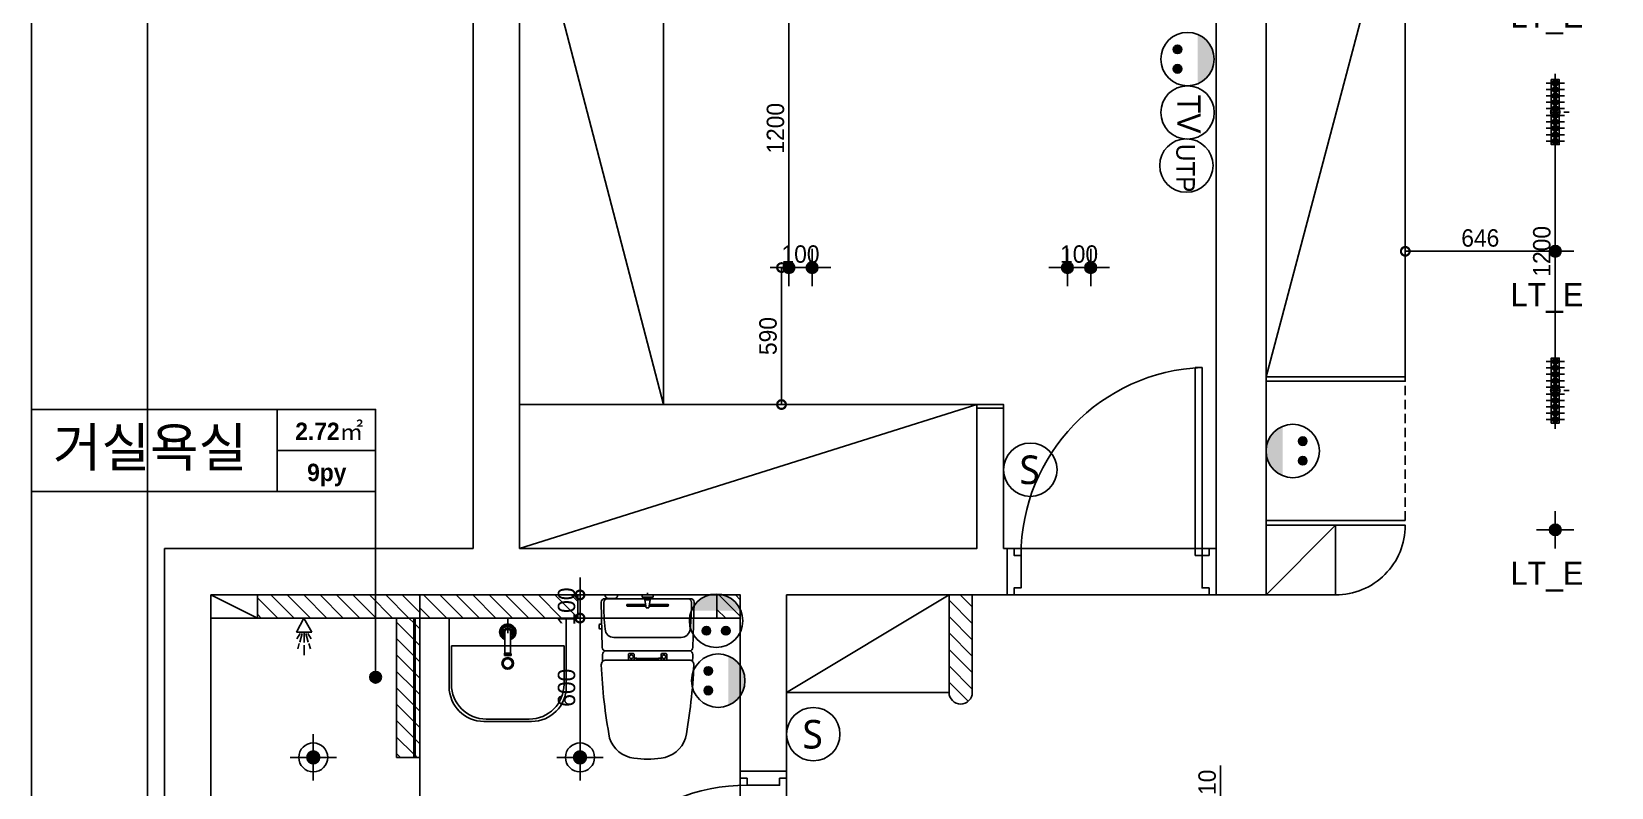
# Model space of a CAD drawing. Header units: inches. Extents: x -55157 to -7160, y -122257 to -52101.
# Drawn here: x -32907 to -26102, y -93781 to -90525 of the extents above; entities that cross this region are included whole.
import ezdxf
from ezdxf.enums import TextEntityAlignment as Align

# ---------------------------------------------------------------- set-up
doc = ezdxf.new("R2010")
doc.units = ezdxf.units.IN
doc.header["$LTSCALE"] = 50
doc.header["$MEASUREMENT"] = 0
doc.linetypes.add('DH-HID2', pattern=[1.2, 0.8, -0.4])
doc.linetypes.add('HIDDEN', pattern=[0.375, 0.25, -0.125])
for name, color, linetype in [('0-ELC TEXT', 7, 'Continuous'), ('03-TEXT', 3, 'Continuous'), ('03-WAL NEW', 3, 'Continuous'), ('06-FUR', 6, 'Continuous'), ('07-DIM WAL', 5, 'Continuous'), ('3.기호.계단선', 30, 'Continuous'), ('BATH', 4, 'Continuous'), ('CEIL-LIGHT', 7, 'Continuous'), ('CO-BATH', 6, 'Continuous'), ('E-HAT', 251, 'Continuous'), ('fin', 5, 'Continuous'), ('FORM(YOURNAME)-1', 1, 'Continuous'), ('FORM(YOURNAME)-11', 1, 'Continuous'), ('FU-FURM', 251, 'DH-HID2'), ('HL', 6, 'HIDDEN'), ('RC-LIGHT', 7, 'Continuous'), ('도면층2', 2, 'Continuous'), ('도면층4', 4, 'Continuous'), ('도면층5', 5, 'Continuous'), ('설비', 140, 'Continuous'), ('욕실마감선', 4, 'Continuous')]:
    doc.layers.add(name, color=color, linetype=linetype)
doc.styles.add('YOURNAME', font='HY울릉도M.TTF')
doc.styles.add('넥슨고딕', font='NEXONLv1GothicBold.ttf')
doc.styles.add('스타일1', font='HY울릉도M.TTF')
doc.styles.add('코레일둥고', font='Korail_Round_Gothic_Medium.ttf')
doc.dimstyles.new('30', dxfattribs={"dimscale": 30, "dimtxt": 2.5, "dimasz": 2.5, "dimexe": 1.25, "dimexo": 2, "dimtad": 1, "dimdec": 0, "dimtxsty": '스타일1', "dimblk": 'DOTSMALL', "dimcen": 2.5, "dimclrd": 1, "dimclre": 1, "dimclrt": 2, "dimadec": 0, "dimazin": 0, "dimtfac": 1, "dimtix": 1, "dimtmove": 0, "dimatfit": 3, "dimldrblk": 'DOTSMALL', "dimfxl": 1.25, "dimarcsym": 0})
pattern_1 = [(135, (-87676.21, -38495.473), (-35.35534, -35.35534), [])]

# ---------------------------------------------------------------- blocks, each defined once
blk = doc.blocks.new('FORM-ELEVATION')
at = {"layer": 'Defpoints', "color": 158}
for points in [[(-10309, -21692), (71691, -21692), (71691, 35708), (-10309, 35708)], [(-8309, 33708), (61071, 33708), (61071, -19692), (-8309, -19692)]]:
    blk.add_lwpolyline(points, close=True, dxfattribs=at)
at = {"layer": 'FORM(YOURNAME)-11', "color": 3, "style": 'YOURNAME'}
for tag, height, p in [('1', 450, (71041, -1219)), ('2', 450, (71041, -1863)), ('3', 450, (71041, -3150)), ('4', 450, (71041, -5081)), ('5', 515, (71041, -7398)), ('6', 515, (71041, -9650)), ('7', 515, (71041, -11903)), ('8', 515, (71041, -14155)), ('9', 515, (71041, -16408)), ('10', 515, (66791, -18596)), ('11', 515, (71041, -18660)), ('12', 515, (66791, -20848)), ('13', 515, (71041, -20848))]:
    blk.add_attdef(tag, text='', height=height, dxfattribs=at).set_placement(p, align=Align.MIDDLE_RIGHT)
blk = doc.blocks.new('vudauseh')
at = {"layer": '도면층2'}
for p, q in [((-52505, -55445.2), (-52505, -58645.2)), ((-52305, -55645.2), (-52305, -58645.2)), ((-49305, -58845.2), (-49305, -55645.2)), ((-49089.7, -58845.2), (-49089.7, -55645.2)), ((-53835, -58645.2), (-52505, -58645.2)), ((-53835, -58645.2), (-53835, -65805.2)), ((-52305, -58645.2), (-50335, -58645.2)), ((-50220, -58645.2), (-50205, -58645.2)), ((-50205, -58645.2), (-50205, -58845.2)), ((-53635, -58845.2), (-51355, -58845.2)), ((-53635, -58845.2), (-53635, -60605.2)), ((-51355, -59605.2), (-51355, -58845.2)), ((-51155, -58845.2), (-49089.7, -58845.2)), ((-51155, -59605.2), (-51155, -58845.2)), ((-51355, -59605.2), (-51155, -59605.2))]:
    blk.add_line(p, q, dxfattribs=at)
blk.add_lwpolyline([(-50335, -58645.2), (-50335, -58040.2), (-50220, -58040.2), (-50220, -58645.2)], dxfattribs=at)
at = {"layer": '도면층4'}
for p, q in [((-49365, -57865.2), (-49395, -57865.2)), ((-49395, -58675.2), (-49395, -57865.8)), ((-49365, -58675.2), (-49365, -57865.2)), ((-49305, -58645.2), (-50205, -58645.2)), ((-50205, -58645.2), (-50205, -58845.2)), ((-49305, -58845.2), (-49305, -58645.2)), ((-49305, -58645.2), (-49305, -58845.2)), ((-49365, -58675.2), (-49395, -58675.2)), ((-50205, -58845.2), (-49305, -58845.2)), ((-51355, -60505.2), (-51355, -59605.2)), ((-51355, -59605.2), (-51155, -59605.2)), ((-51155, -59605.2), (-51155, -60505.2))]:
    blk.add_line(p, q, dxfattribs=at)
for points in [[(-50205, -58645.2), (-50175, -58645.2), (-50175, -58675.2), (-50145, -58675.2), (-50145, -58815.2), (-50175, -58815.2), (-50175, -58845.2), (-50205, -58845.2), (-50205, -58645.2)], [(-49305, -58645.2), (-49335, -58645.2), (-49335, -58675.2), (-49365, -58675.2), (-49365, -58815.2), (-49335, -58815.2), (-49335, -58845.2), (-49305, -58845.2), (-49305, -58645.2)], [(-51355, -59605.2), (-51355, -59635.2), (-51325, -59635.2), (-51325, -59665.2), (-51185, -59665.2), (-51185, -59635.2), (-51155, -59635.2), (-51155, -59605.2), (-51355, -59605.2)]]:
    blk.add_lwpolyline(points, dxfattribs=at)
at = {"layer": '도면층5'}
for centre, start, end in [((-49335, -58675.2), 92.12255, 180), ((-51325, -60475.2), 90, 177.87745)]:
    blk.add_arc(centre, 810, start, end, dxfattribs=at)
blk = doc.blocks.new('B-803S')
at = {"layer": 'CO-BATH'}
for p, q in [((7.5, 1980), (7.5, 20)), ((12.5, 1980), (12.5, 20))]:
    blk.add_line(p, q, dxfattribs=at)
at = {"layer": 'CO-BATH', "color": 8}
blk.add_lwpolyline([(0, 2000), (20, 2000), (20, 0), (0, 0)], close=True, dxfattribs=at)
at = {"layer": 'CO-BATH'}
for points in [[(0, 2000), (0, 1970), (5, 1970), (5, 1980), (15, 1980), (15, 1970), (20, 1970), (20, 2000)], [(0, 0), (0, 30), (5, 30), (5, 20), (15, 20), (15, 30), (20, 30), (20, 0)]]:
    blk.add_lwpolyline(points, close=True, dxfattribs=at)
blk = doc.blocks.new('ccjwsjdeh')
at = {"layer": '03-WAL NEW'}
h = blk.add_hatch(dxfattribs=at)
h.set_pattern_fill('_USER', color=256, scale=50, angle=135, pattern_type=0)
h.set_pattern_definition(pattern_1)
h.paths.add_polyline_path([(-31235, -75464.4), (-31235, -75364.4), (-31935, -75364.4), (-31935, -75464.4)])
h = blk.add_hatch(dxfattribs=at)
h.set_pattern_fill('_USER', color=256, scale=50, angle=135, pattern_type=0)
h.set_pattern_definition(pattern_1)
h.paths.add_polyline_path([(-28955, -75364.4), (-28955, -75784.4, 0.414214), (-28905, -75834.4), (-28905, -75834.4, 0.414214), (-28855, -75784.4), (-28855, -75364.4)])
at = {"layer": 'E-HAT'}
h = blk.add_hatch(dxfattribs=at)
h.set_pattern_fill('_USER', color=8, scale=50, angle=135, pattern_type=0)
h.set_pattern_definition([(135, (-87655.21, -38495.473), (-35.35534, -35.35534), [])])
h.paths.add_polyline_path([(-30555, -75364.4), (-31235, -75364.4), (-31235, -75464.4), (-30555, -75464.4)])
h.paths.add_polyline_path([(-29855, -75364.4), (-29955, -75364.4), (-29955, -75464.4), (-29855, -75464.4)])
h = blk.add_hatch(dxfattribs=at)
h.set_pattern_fill('_USER', color=8, scale=50, angle=135, pattern_type=0)
h.set_pattern_definition(pattern_1)
h.paths.add_polyline_path([(-31335, -75464.4), (-31335, -76064.4), (-31261, -76064.4), (-31261, -76055.4), (-31261, -75473.4), (-31261, -75464.4)])
h.paths.add_polyline_path([(-31255, -76064.4), (-31235, -76064.4), (-31235, -75464.4), (-31255, -75464.4), (-31255, -75473.4), (-31255, -76055.4)])
at = {"color": 8}
for p, q in [((-30277.9, -75364.4), (-30229.9, -75364.4)), ((-30253.9, -75364.4), (-30253.9, -75355.7)), ((-30856.4, -75464.4), (-30856.4, -75529.4)), ((-31235, -76064.4), (-31235, -77124.4))]:
    blk.add_line(p, q, dxfattribs=at)
at = {"layer": '03-WAL NEW'}
for p, q in [((-31235, -75464.4), (-31235, -75364.4)), ((-30555, -75464.4), (-30555, -75364.4)), ((-29955, -75464.4), (-29955, -75364.4))]:
    blk.add_line(p, q, dxfattribs=at)
for points in [[(-31235, -75464.4), (-31235, -75364.4), (-31935, -75364.4), (-31935, -75464.4)], [(-29855, -75464.4), (-29855, -75364.4), (-31235, -75364.4), (-31235, -75464.4)]]:
    blk.add_lwpolyline(points, close=True, dxfattribs=at)
blk.add_lwpolyline([(-28955, -75364.4), (-28955, -75784.4, 0.414214), (-28905, -75834.4), (-28905, -75834.4, 0.414214), (-28855, -75784.4), (-28855, -75364.4)], format="xyb", close=True, dxfattribs=at)
blk.add_lwpolyline([(-31235, -75464.4), (-31235, -76064.4), (-31335, -76064.4), (-31335, -75464.4), (-31235, -75464.4)], dxfattribs=at)
at = {"layer": '06-FUR', "color": 8}
for p, q in [((-30185, -74544.4), (-30805, -72164.4)), ((-28835, -74544.4), (-30805, -75164.4)), ((-27589.7, -75044.4), (-26989.7, -75044.4)), ((-32135, -75364.4), (-31935, -75464.4)), ((-29655, -75784.4), (-28955, -75364.4))]:
    blk.add_line(p, q, dxfattribs=at)
for points in [[(-30805, -72164.4), (-30805, -74544.4), (-30185, -74544.4), (-30185, -72164.4)], [(-27589.7, -74424.4), (-26989.7, -74424.4), (-26989.7, -74444.4), (-27589.7, -74444.4)], [(-30805, -75164.4), (-28835, -75164.4), (-28835, -74544.4), (-30805, -74544.4)], [(-28835, -74544.4), (-28720, -74544.4), (-28720, -74559.4), (-28835, -74559.4)], [(-31935, -75464.4), (-31935, -75364.4), (-32135, -75364.4), (-32135, -75464.4)], [(-28955, -75364.4), (-28955, -75784.4), (-29655, -75784.4), (-29655, -75364.4)]]:
    blk.add_lwpolyline(points, close=True, dxfattribs=at)
for points in [[(-27589.7, -74424.4), (-26989.7, -74424.4), (-26989.7, -72164.4), (-27589.7, -72164.4), (-27589.7, -74424.4), (-26989.7, -72164.4)], [(-27289.7, -75364.4), (-27289.7, -75064.4), (-27589.7, -75364.4)]]:
    blk.add_lwpolyline(points, dxfattribs=at)
blk.add_lwpolyline([(-27589.7, -75364.4), (-27289.7, -75364.4, 0.414214), (-26989.7, -75064.4), (-26989.7, -75064.4), (-27589.7, -75064.4)], format="xyb", close=True, dxfattribs=at)
at = {"layer": 'BATH', "color": 8}
for p, q in [((-31735, -75464.4), (-31766.3, -75525.5)), ((-31700.1, -75525.5), (-31735, -75464.4)), ((-31766.3, -75525.5), (-31700.1, -75525.5)), ((-31749.9, -75530.6), (-31764.7, -75554.3)), ((-31742.2, -75530.1), (-31751.9, -75568.1)), ((-31733.9, -75528.6), (-31733.9, -75570.1)), ((-31725.7, -75530.1), (-31716, -75568.1)), ((-31718, -75530.6), (-31703.1, -75554.3)), ((-31754.5, -75573.8), (-31761.2, -75596.3)), ((-31733.9, -75581.5), (-31733.9, -75623.5)), ((-31713.4, -75573.8), (-31706.7, -75596.3))]:
    blk.add_line(p, q, dxfattribs=at)
at = {"layer": 'CO-BATH', "color": 8}
for p, q in [((-31108.9, -75464.4), (-31108.9, -75759.4)), ((-30603.9, -75464.4), (-31108.9, -75464.4)), ((-30603.9, -75759.4), (-30603.9, -75464.4)), ((-30868.9, -75524.4), (-30868.9, -75614.9)), ((-30843.9, -75524.4), (-30843.9, -75614.9)), ((-31098.9, -75584.4), (-31098.9, -75749.4)), ((-30613.9, -75584.4), (-31098.9, -75584.4)), ((-30613.9, -75749.4), (-30613.9, -75584.4)), ((-30870.9, -75619.9), (-30870.9, -75624.9)), ((-30870.9, -75619.9), (-30841.9, -75619.9)), ((-30870.9, -75624.9), (-30841.9, -75624.9)), ((-30869.9, -75614.9), (-30869.9, -75619.9)), ((-30869.9, -75614.9), (-30842.9, -75614.9)), ((-30842.9, -75614.9), (-30842.9, -75619.9)), ((-30841.9, -75619.9), (-30841.9, -75624.9)), ((-30958.9, -75909.4), (-30753.9, -75909.4)), ((-30948.9, -75899.4), (-30763.9, -75899.4))]:
    blk.add_line(p, q, dxfattribs=at)
for radius in [25, 20]:
    blk.add_circle((-30856.4, -75659.4), radius, dxfattribs=at)
for centre, radius, start, end in [((-30856.4, -75524.4), 35, 290.92481, 249.07514), ((-30856.4, -75524.4), 30, 294.62429, 245.37566), ((-30856.4, -75524.4), 25, 299.99998, 239.99998), ((-30856.4, -75524.4), 18, 313.98294, 226.01701), ((-30856.4, -75524.4), 12.5, 359.99998, 179.99998), ((-30958.9, -75759.4), 150, 180, 270), ((-30948.9, -75749.4), 150, 180, 270), ((-30763.9, -75749.4), 150, 270, 0), ((-30753.9, -75759.4), 150, 270, 0)]:
    blk.add_arc(centre, radius, start, end, dxfattribs=at)
at = {"layer": 'fin', "color": 8}
for p, q in [((-30261.9, -75380.8), (-30426.5, -75380.8)), ((-30409.6, -75379.4), (-30422.1, -75379.4)), ((-30409.6, -75379.4), (-30397.2, -75379.4)), ((-30245.9, -75380.8), (-30081.3, -75380.8)), ((-30434.3, -75605.8), (-30253.9, -75605.8)), ((-30399.1, -75548), (-30253.9, -75548)), ((-30108.7, -75548), (-30253.9, -75548)), ((-30073.5, -75605.8), (-30253.9, -75605.8)), ((-30253.9, -75645.1), (-30433.2, -75645.1)), ((-30253.9, -75645.1), (-30074.6, -75645.1))]:
    blk.add_line(p, q, dxfattribs=at)
for points in [[(-30426.5, -75380.8), (-30438.9, -75380.8, 0.421209), (-30453.9, -75396.2), (-30449.3, -75591.2, 0.001659)], [(-30081.3, -75380.8), (-30068.9, -75380.8, -0.421209), (-30053.9, -75396.2), (-30058.6, -75591.2, -0.001659)], [(-30434.3, -75605.8, 0.371724), (-30448.7, -75620.5, 0.003515), (-30447.8, -75651.5, 0.320541)], [(-30073.5, -75605.8, -0.371724), (-30059.1, -75620.5, -0.003515), (-30060, -75651.5, -0.320541)]]:
    blk.add_lwpolyline(points, format="xyb", dxfattribs=at)
for centre, radius, start, end in [((-29442.6, -75408.7), 1000, 179.31159, 185.94375), ((-30426.5, -75396.8), 16, 90, 179.31159), ((-30422.1, -75364.4), 15, 180, 270), ((-30397.2, -75364.4), 15, 270, 0), ((-30081.3, -75396.8), 16, 0.68841, 90), ((-31065.2, -75408.7), 1000, 354.05625, 0.68841), ((-30397.4, -75508.1), 40, 185.94375, 267.51291), ((-30110.4, -75508.1), 40, 272.48709, 354.05625), ((-30434.3, -75590.8), 15, 181.36509, 270), ((-30073.5, -75590.8), 15, 270, 358.63491), ((-30433.2, -75665.1), 20, 90, 182.3333), ((-28249.1, -75576.1), 2205.9, 182.3333, 190.60807), ((-32258.7, -75576.1), 2205.9, 349.39193, 357.6667), ((-30074.6, -75665.1), 20, 357.6667, 90), ((-30298.1, -75942.8), 125.5, 198.2964, 263.42408), ((-30209.7, -75942.8), 125.5, 276.57592, 341.7036), ((-30253.9, -75665.8), 405.9, 261.69926, 270), ((-30253.9, -75665.8), 405.9, 270, 278.30074)]:
    blk.add_arc(centre, radius, start, end, dxfattribs=at)
at = {"layer": 'FU-FURM', "color": 8}
blk.add_lwpolyline([(-27589.7, -75044.4), (-26989.7, -75044.4), (-26989.7, -74444.4), (-27589.7, -74444.4)], close=True, dxfattribs=at)
at = {"layer": 'HL', "color": 8, "linetype": 'Continuous'}
for p, q in [((-30340.4, -75405.4), (-30262.4, -75405.4)), ((-30277.9, -75374.4), (-30277.9, -75364.4)), ((-30277.9, -75374.4), (-30229.9, -75374.4)), ((-30260.8, -75379.2), (-30266.3, -75374.4)), ((-30265.2, -75386.2), (-30260.8, -75379.2)), ((-30259.9, -75420.6), (-30265.2, -75386.2)), ((-30265.2, -75386.2), (-30242.6, -75386.2)), ((-30260.8, -75379.2), (-30247, -75379.2)), ((-30247.9, -75420.6), (-30242.6, -75386.2)), ((-30247, -75379.2), (-30241.5, -75374.4)), ((-30242.6, -75386.2), (-30247, -75379.2)), ((-30245.4, -75405.4), (-30167.4, -75405.4)), ((-30229.9, -75374.4), (-30229.9, -75364.4)), ((-30340.4, -75412.4), (-30261.4, -75412.4)), ((-30259.9, -75420.6), (-30247.9, -75420.6)), ((-30246.4, -75412.4), (-30167.4, -75412.4)), ((-30462.9, -75494.8), (-30462.9, -75506.9)), ((-30458.9, -75490.8), (-30451.7, -75490.8)), ((-30458.9, -75510.9), (-30451.2, -75510.9)), ((-30253.9, -75638.1), (-30300.2, -75638.1)), ((-30253.9, -75638.1), (-30207.6, -75638.1))]:
    blk.add_line(p, q, dxfattribs=at)
for points in [[(-30336.5, -75645.1), (-30336.5, -75620.9, -0.414214), (-30332.5, -75616.9), (-30316, -75616.9, -0.414214), (-30312, -75620.9), (-30312, -75636.5), (-30312, -75645.1)], [(-30312, -75636.5), (-30302.2, -75636.5, -0.414214), (-30300.2, -75638.5), (-30300.2, -75645.1)], [(-30195.8, -75636.5), (-30205.6, -75636.5, 0.414214), (-30207.6, -75638.5), (-30207.6, -75645.1)], [(-30171.3, -75645.1), (-30171.3, -75620.9, 0.414214), (-30175.3, -75616.9), (-30191.8, -75616.9, 0.414214), (-30195.8, -75620.9), (-30195.8, -75636.5), (-30195.8, -75645.1)]]:
    blk.add_lwpolyline(points, format="xyb", dxfattribs=at)
for centre in [(-30323.9, -75630.8), (-30183.9, -75630.8)]:
    blk.add_circle(centre, 8, dxfattribs=at)
for centre, radius, start, end in [((-30340.4, -75408.9), 3.5, 90, 270), ((-30167.4, -75408.9), 3.5, 270, 90), ((-30458.9, -75494.8), 4, 90, 180), ((-30458.9, -75506.9), 4, 180, 270)]:
    blk.add_arc(centre, radius, start, end, dxfattribs=at)
at = {"layer": '욕실마감선', "color": 8}
for p, q in [((-31744, -75521.4), (-31744, -75523.5)), ((-31724.3, -75522.5), (-31724.3, -75523.5))]:
    blk.add_line(p, q, dxfattribs=at)
blk.add_blockref('vudauseh', (21500, -16519.2))
at = {"layer": '07-DIM WAL', "color": 8, "xscale": 0.3000010340288967, "yscale": 0.3000010340288967, "zscale": 0.3000010340288967}
blk.add_blockref('B-803S', (-31261, -76064.4), dxfattribs=at)
blk = doc.blocks.new('1')
at = {"linetype": 'Continuous'}
h = blk.add_hatch(color=4, dxfattribs=at)
h.dxf.hatch_style = 1
edge = h.paths.add_edge_path()
edge.add_arc((11539653, -14273504), 37.5, 0, 360)
at = {"color": 1, "linetype": 'Continuous'}
for p, q in [((11539653, -14273637), (11539653, -14273370)), ((11539520, -14273504), (11539787, -14273504))]:
    blk.add_line(p, q, dxfattribs=at)
at = {"color": 4, "linetype": 'Continuous'}
for radius in [41.5, 37.5]:
    blk.add_circle((11539653, -14273504), radius, dxfattribs=at)
blk = doc.blocks.new("5RN'")
at = {"layer": 'RC-LIGHT'}
blk.add_lwpolyline([(188137.5, 27400.3), (188277.5, 27400.3), (188277.5, 27435.3), (188137.5, 27435.3)], close=True, dxfattribs=at)
at = {"layer": 'RC-LIGHT', "yscale": 0.2948704765105351, "zscale": 0.2948704765105351}
for p, xscale in [((-3214550.6, 4236252.7), 0.2948704765105351), ((-3214523.1, 4236252.7), 0.2948704765105351), ((3590910.6, 4236252.7), -0.2948704765105351), ((3590938.1, 4236252.7), -0.2948704765105351), ((3590965.5, 4236252.7), -0.2948704765105351)]:
    blk.add_blockref('1', p, dxfattribs=dict(at, xscale=xscale))
blk = doc.blocks.new('_DOTSMALL')
at = {"color": 0, "linetype": 'ByBlock', "const_width": 0.5}
blk.add_lwpolyline([(-0.0625, 0, 1), (0.0625, 0, 1)], format="xyb", close=True, dxfattribs=at)
blk = doc.blocks.new('*D262')
at = {"layer": '07-DIM WAL', "color": 1, "lineweight": -2, "transparency": 16777216}
for p, q in [((-26989.7, -91411.4), (-26989.7, -91433.9)), ((-26343.7, -91411.4), (-26343.7, -91433.9)), ((-26343.7, -91471.4), (-26989.7, -91471.4))]:
    blk.add_line(p, q, dxfattribs=at)
at = {"layer": 'Defpoints', "color": 0, "transparency": 16777216}
for p in [(-26989.7, -91471.4), (-26989.7, -91471.4), (-26343.7, -91471.4)]:
    blk.add_point(p, dxfattribs=at)
at = {"layer": '07-DIM WAL', "color": 1, "lineweight": -2, "transparency": 16777216, "xscale": 75, "yscale": 75, "zscale": 75, "rotation": 180}
blk.add_blockref('_DOTSMALL', (-26989.7, -91471.4), dxfattribs=at)
at = {"layer": '07-DIM WAL', "color": 1, "lineweight": -2, "transparency": 16777216, "xscale": 75, "yscale": 75, "zscale": 75}
blk.add_blockref('_DOTSMALL', (-26343.7, -91471.4), dxfattribs=at)
at = {"layer": '07-DIM WAL', "color": 2, "transparency": 16777216, "insert": (-26666.7, -91414.4), "char_height": 75, "attachment_point": 5, "style": '스타일1'}
blk.add_mtext('646', dxfattribs=at)
blk = doc.blocks.new('*D263')
at = {"layer": '07-DIM WAL', "color": 1, "lineweight": -2, "transparency": 16777216}
for p, q in [((-26343.7, -90871.4), (-26343.7, -92071.4)), ((-26283.7, -90871.4), (-26306.2, -90871.4)), ((-26283.7, -92071.4), (-26306.2, -92071.4))]:
    blk.add_line(p, q, dxfattribs=at)
at = {"layer": 'Defpoints', "color": 0, "transparency": 16777216}
for p in [(-26343.7, -90871.4), (-26343.7, -92071.4), (-26343.7, -92071.4)]:
    blk.add_point(p, dxfattribs=at)
at = {"layer": '07-DIM WAL', "color": 1, "lineweight": -2, "transparency": 16777216, "xscale": 75, "yscale": 75, "zscale": 75}
for p, rotation in [((-26343.7, -90871.4), 90), ((-26343.7, -92071.4), 270)]:
    blk.add_blockref('_DOTSMALL', p, dxfattribs=dict(at, rotation=rotation))
at = {"layer": '07-DIM WAL', "color": 2, "transparency": 16777216, "insert": (-26401.4, -91471.4), "char_height": 75, "attachment_point": 5, "rotation": 90, "style": '스타일1'}
blk.add_mtext('1200', dxfattribs=at)
blk = doc.blocks.new('hallogen')
h = blk.add_hatch(color=256)
h.dxf.hatch_style = 1
edge = h.paths.add_edge_path()
edge.add_arc((48591.7, 60854.3), 31.2, 0, 360, ccw=False)
at = {"color": 1, "linetype": 'Continuous'}
for p, q in [((48591.7, 60954.3), (48591.7, 60754.3)), ((48691.7, 60854.3), (48491.7, 60854.3))]:
    blk.add_line(p, q, dxfattribs=at)
at = {"color": 4, "linetype": 'Continuous'}
blk.add_circle((48591.7, 60854.3), 62.5, dxfattribs=at)
blk = doc.blocks.new('*D265')
at = {"layer": '07-DIM WAL', "color": 1, "lineweight": -2, "transparency": 16777216}
for p, q in [((-30605, -93051.4), (-30582.5, -93051.4)), ((-30545, -93651.4), (-30545, -93051.4)), ((-30605, -93651.4), (-30582.5, -93651.4))]:
    blk.add_line(p, q, dxfattribs=at)
at = {"layer": 'Defpoints', "color": 0, "transparency": 16777216}
for p in [(-30545, -93051.4), (-30545, -93051.4), (-30545, -93651.4)]:
    blk.add_point(p, dxfattribs=at)
at = {"layer": '07-DIM WAL', "color": 1, "lineweight": -2, "transparency": 16777216, "xscale": 75, "yscale": 75, "zscale": 75}
for p, rotation in [((-30545, -93051.4), 90), ((-30545, -93651.4), 270)]:
    blk.add_blockref('_DOTSMALL', p, dxfattribs=dict(at, rotation=rotation))
at = {"layer": '07-DIM WAL', "color": 2, "transparency": 16777216, "insert": (-30602.8, -93351.4), "char_height": 75, "attachment_point": 5, "rotation": 90, "style": '스타일1'}
blk.add_mtext('600', dxfattribs=at)
blk = doc.blocks.new('*D266')
at = {"layer": '07-DIM WAL', "color": 1, "lineweight": -2, "transparency": 16777216}
for p, q in [((-30545, -93126.4), (-30545, -92876.4)), ((-30605, -92951.4), (-30582.5, -92951.4)), ((-30605, -93051.4), (-30582.5, -93051.4))]:
    blk.add_line(p, q, dxfattribs=at)
at = {"layer": 'Defpoints', "color": 0, "transparency": 16777216}
for p in [(-30545, -92951.4), (-30545, -92951.4), (-30545, -93051.4)]:
    blk.add_point(p, dxfattribs=at)
at = {"layer": '07-DIM WAL', "color": 1, "lineweight": -2, "transparency": 16777216, "xscale": 75, "yscale": 75, "zscale": 75}
for p, rotation in [((-30545, -92951.4), 270), ((-30545, -93051.4), 90)]:
    blk.add_blockref('_DOTSMALL', p, dxfattribs=dict(at, rotation=rotation))
at = {"layer": '07-DIM WAL', "color": 2, "transparency": 16777216, "insert": (-30602.7, -93001.4), "char_height": 75, "attachment_point": 5, "rotation": 90, "style": '스타일1'}
blk.add_mtext('100', dxfattribs=at)
blk = doc.blocks.new('*D293')
at = {"layer": '07-DIM WAL', "color": 1, "lineweight": -2, "transparency": 16777216}
for p, q in [((-29645, -91481.4), (-29645, -91503.9)), ((-29720, -91541.4), (-29470, -91541.4)), ((-29545, -91601.4), (-29545, -91578.9))]:
    blk.add_line(p, q, dxfattribs=at)
at = {"layer": 'Defpoints', "color": 0, "transparency": 16777216}
for p in [(-29645, -91541.4), (-29545, -91541.4), (-29545, -91541.4)]:
    blk.add_point(p, dxfattribs=at)
at = {"layer": '07-DIM WAL', "color": 1, "lineweight": -2, "transparency": 16777216, "xscale": 75, "yscale": 75, "zscale": 75}
blk.add_blockref('_DOTSMALL', (-29645, -91541.4), dxfattribs=at)
at = {"layer": '07-DIM WAL', "color": 1, "lineweight": -2, "transparency": 16777216, "xscale": 75, "yscale": 75, "zscale": 75, "rotation": 180}
blk.add_blockref('_DOTSMALL', (-29545, -91541.4), dxfattribs=at)
at = {"layer": '07-DIM WAL', "color": 2, "transparency": 16777216, "insert": (-29595, -91483.7), "char_height": 75, "attachment_point": 5, "style": '스타일1'}
blk.add_mtext('100', dxfattribs=at)
blk = doc.blocks.new('*D294')
at = {"layer": '07-DIM WAL', "color": 1, "lineweight": -2, "transparency": 16777216}
for p, q in [((-28445, -91481.4), (-28445, -91503.9)), ((-28520, -91541.4), (-28270, -91541.4)), ((-28345, -91601.4), (-28345, -91578.9))]:
    blk.add_line(p, q, dxfattribs=at)
at = {"layer": 'Defpoints', "color": 0, "transparency": 16777216}
for p in [(-28445, -91541.4), (-28345, -91541.4), (-28345, -91541.4)]:
    blk.add_point(p, dxfattribs=at)
at = {"layer": '07-DIM WAL', "color": 1, "lineweight": -2, "transparency": 16777216, "xscale": 75, "yscale": 75, "zscale": 75}
blk.add_blockref('_DOTSMALL', (-28445, -91541.4), dxfattribs=at)
at = {"layer": '07-DIM WAL', "color": 1, "lineweight": -2, "transparency": 16777216, "xscale": 75, "yscale": 75, "zscale": 75, "rotation": 180}
blk.add_blockref('_DOTSMALL', (-28345, -91541.4), dxfattribs=at)
at = {"layer": '07-DIM WAL', "color": 2, "transparency": 16777216, "insert": (-28395, -91483.7), "char_height": 75, "attachment_point": 5, "style": '스타일1'}
blk.add_mtext('100', dxfattribs=at)
blk = doc.blocks.new('*D295')
at = {"layer": '07-DIM WAL', "color": 1, "lineweight": -2, "transparency": 16777216}
for p, q in [((-29705, -90341.4), (-29682.5, -90341.4)), ((-29645, -91541.4), (-29645, -90341.4)), ((-29705, -91541.4), (-29682.5, -91541.4))]:
    blk.add_line(p, q, dxfattribs=at)
at = {"layer": 'Defpoints', "color": 0, "transparency": 16777216}
for p in [(-29645, -90341.4), (-29645, -90341.4), (-29645, -91541.4)]:
    blk.add_point(p, dxfattribs=at)
at = {"layer": '07-DIM WAL', "color": 1, "lineweight": -2, "transparency": 16777216, "xscale": 75, "yscale": 75, "zscale": 75}
for p, rotation in [((-29645, -90341.4), 90), ((-29645, -91541.4), 270)]:
    blk.add_blockref('_DOTSMALL', p, dxfattribs=dict(at, rotation=rotation))
at = {"layer": '07-DIM WAL', "color": 2, "transparency": 16777216, "insert": (-29702.7, -90941.4), "char_height": 75, "attachment_point": 5, "rotation": 90, "style": '스타일1'}
blk.add_mtext('1200', dxfattribs=at)
blk = doc.blocks.new('*D297')
at = {"layer": '07-DIM WAL', "color": 1, "lineweight": -2, "transparency": 16777216}
for p, q in [((-29676.9, -91541.4), (-29676.9, -92131.4)), ((-29616.9, -91541.4), (-29639.4, -91541.4)), ((-29705, -92131.4), (-29714.4, -92131.4))]:
    blk.add_line(p, q, dxfattribs=at)
at = {"layer": 'Defpoints', "color": 0, "transparency": 16777216}
for p in [(-29676.9, -91541.4), (-29676.9, -92131.4), (-29645, -92131.4)]:
    blk.add_point(p, dxfattribs=at)
at = {"layer": '07-DIM WAL', "color": 1, "lineweight": -2, "transparency": 16777216, "xscale": 75, "yscale": 75, "zscale": 75}
for p, rotation in [((-29676.9, -91541.4), 90), ((-29676.9, -92131.4), 270)]:
    blk.add_blockref('_DOTSMALL', p, dxfattribs=dict(at, rotation=rotation))
at = {"layer": '07-DIM WAL', "color": 2, "transparency": 16777216, "insert": (-29734.7, -91836.4), "char_height": 75, "attachment_point": 5, "rotation": 90, "style": '스타일1'}
blk.add_mtext('590', dxfattribs=at)
blk = doc.blocks.new('*D374')
at = {"layer": '07-DIM WAL', "color": 1, "lineweight": -2, "transparency": 16777216}
for p, q in [((-27785.3, -93981.4), (-27785.3, -93686)), ((-27785.3, -94066.4), (-27785.3, -93906.4)), ((-27735.1, -93981.4), (-27747.8, -93981.4)), ((-27735.1, -93991.4), (-27747.8, -93991.4))]:
    blk.add_line(p, q, dxfattribs=at)
at = {"layer": 'Defpoints', "color": 0, "transparency": 16777216}
for p in [(-27795.1, -93981.4), (-27785.3, -93981.4), (-27795.1, -93991.4)]:
    blk.add_point(p, dxfattribs=at)
at = {"layer": '07-DIM WAL', "color": 1, "lineweight": -2, "transparency": 16777216, "xscale": 75, "yscale": 75, "zscale": 75}
for p, rotation in [((-27785.3, -93981.4), 270), ((-27785.3, -93991.4), 90)]:
    blk.add_blockref('_DOTSMALL', p, dxfattribs=dict(at, rotation=rotation))
at = {"layer": '07-DIM WAL', "color": 2, "transparency": 16777216, "insert": (-27843.1, -93758.7), "char_height": 75, "attachment_point": 5, "rotation": 90, "style": '스타일1'}
blk.add_mtext('10', dxfattribs=at)
blk = doc.blocks.new('TLSTJF')
at = {"layer": '설비'}
h = blk.add_hatch(color=10, dxfattribs=at)
edge = h.paths.add_edge_path()
edge.add_arc((-17018, -98621.5), 18.3, 0, 360)
h = blk.add_hatch(color=10, dxfattribs=at)
edge = h.paths.add_edge_path()
edge.add_arc((-16934, -98621.5), 18.3, 0, 360)
h = blk.add_hatch(color=10, dxfattribs=at)
edge = h.paths.add_edge_path()
edge.add_line((-16869.4, -98707.5), (-17082.7, -98707.5))
edge.add_ellipse((-16976, -98664.4), major_axis=(81.3, 81.3), ratio=1, start_angle=156.95778, end_angle=293.04222)
at = {"layer": '설비', "color": 10}
for centre, radius in [((-16976, -98664.4), 115), ((-17018, -98621.5), 18.3), ((-16934, -98621.5), 18.3)]:
    blk.add_circle(centre, radius, dxfattribs=at)
blk = doc.blocks.new('SW')
at = {"layer": '설비', "color": 140}
blk.add_circle((11533254, -14277699), 184, dxfattribs=at)
at = {"layer": '설비', "color": 140, "insert": (11533320, -14277601), "char_height": 197.14, "width": 314.33, "attachment_point": 3, "style": '코레일둥고'}
blk.add_mtext('{\\fMalgun Gothic|b0|i0|c129|p50;S}', dxfattribs=at)
blk = doc.blocks.new('egoo')
at = {"layer": '설비'}
h = blk.add_hatch(color=140, dxfattribs=at)
edge = h.paths.add_edge_path()
edge.add_arc((1015645.3, 443433.7), 22.3, 0, 360)
h = blk.add_hatch(color=140, dxfattribs=at)
edge = h.paths.add_edge_path()
edge.add_arc((1015747.7, 443433.7), 22.3, 0, 360)
h = blk.add_hatch(color=140, dxfattribs=at)
edge = h.paths.add_edge_path()
edge.add_line((1015826.3, 443329.1), (1015566.6, 443329.1))
edge.add_ellipse((1015696.5, 443381.5), major_axis=(99, 99), ratio=1, start_angle=156.95778, end_angle=293.04222)
at = {"layer": '설비', "color": 140}
for centre, radius in [((1015696.5, 443381.5), 140), ((1015645.3, 443433.7), 22.3), ((1015747.7, 443433.7), 22.3)]:
    blk.add_circle(centre, radius, dxfattribs=at)
blk = doc.blocks.new('tv')
at = {"layer": '설비', "color": 140}
blk.add_circle((-24155.4, -96001.5), 115, dxfattribs=at)
at = {"layer": '설비', "color": 140, "style": '코레일둥고'}
blk.add_text('TV', height=100, dxfattribs=at).set_placement((-24232.1, -96045))
blk = doc.blocks.new('utp')
at = {"layer": '설비', "color": 140}
blk.add_circle((-24142.6, -96291), 115, dxfattribs=at)
at = {"layer": '설비', "color": 140, "style": '코레일둥고'}
blk.add_text('UTP', height=80, dxfattribs=at).set_placement((-24236.3, -96334.5))

msp = doc.modelspace()

# ---------------------------------------------------------------- hatches: boundary and pattern name
at = {"layer": '0-ELC TEXT'}
h = msp.add_hatch(color=256, dxfattribs=at)
h.dxf.hatch_style = 1
edge = h.paths.add_edge_path()
edge.add_arc((-31425.572, -93305.984), 25, 90, 450)
h = msp.add_hatch(color=256, dxfattribs=at)
h.dxf.hatch_style = 1
edge = h.paths.add_edge_path()
edge.add_arc((-31425.572, -93305.984), 25, 90, 450)

# ---------------------------------------------------------------- linework, layer by layer
for p, q in [((-31850.264, -92506.336), (-31850.264, -92152.577)), ((-31850.264, -92329.456), (-31425.572, -92329.456)), ((-31425.572, -92506.336), (-31425.572, -93305.984))]:
    msp.add_line(p, q, dxfattribs=at)
msp.add_lwpolyline([(-32907.467, -92152.577), (-31425.572, -92152.577), (-31425.572, -92506.336), (-32907.467, -92506.336)], close=True, dxfattribs=at)
msp.add_circle((-31425.572, -93305.984), 25, dxfattribs=at)
msp.add_circle((-31425.572, -93305.984), 25, dxfattribs=at)

# ---------------------------------------------------------------- block references
at = {"layer": '07-DIM WAL', "rotation": 270}
for name, p in [('tv', (68073.624, -115028.811)), ('utp', (68358.177, -115244.741))]:
    msp.add_blockref(name, p, dxfattribs=at)
at = {"layer": 'CEIL-LIGHT', "color": 10, "linetype": 'HIDDEN', "ltscale": 5}
msp.add_blockref('ccjwsjdeh', (0, -17587.01), dxfattribs=at)
at = {"layer": 'FORM(YOURNAME)-1', "xscale": 0.2500000000000001, "yscale": 0.2500000000000001, "zscale": 0.2500000000000001}
msp.add_blockref('FORM-ELEVATION', (-30330.324, -95920.999), dxfattribs=at)
at = {"layer": 'RC-LIGHT', "xscale": -1, "rotation": 269.9999999999999}
for p in [(-53761.494, -279008.909), (-53761.494, -280208.909)]:
    msp.add_blockref("5RN'", p, dxfattribs=at)
at = {"layer": 'RC-LIGHT', "rotation": 269.9999999999999}
for p in [(-53761.494, 97266.01), (-53761.494, 96066.01)]:
    msp.add_blockref("5RN'", p, dxfattribs=at)
at = {"layer": 'RC-LIGHT', "xscale": -0.6024096385271789, "yscale": 0.6024096385271789, "zscale": 0.6024096385271789}
for p, rotation in [((-8624839.944, 6860127.043), 90), ((8568851.292, -7043139.943), 270), ((8568951.292, -7043139.943), 270), ((8570051.292, -7043139.943), 270), ((8570151.292, -7043139.943), 270), ((-8624839.944, 6858927.043), 90)]:
    msp.add_blockref('1', p, dxfattribs=dict(at, rotation=rotation))
at = {"layer": 'RC-LIGHT'}
for p in [(-80285.775, -154505.714), (-79136.669, -154505.714)]:
    msp.add_blockref('hallogen', p, dxfattribs=at)
at = {"layer": '설비', "color": 140, "xscale": 0.8214285869294655, "yscale": 0.8214285869294655, "zscale": 0.8214285869294655, "rotation": 89.99999999999999}
for p in [(336278.307, -924965.585), (334256.764, -927643.114)]:
    msp.add_blockref('egoo', p, dxfattribs=at)
at = {"layer": '설비', "rotation": 270.0000000000001}
msp.add_blockref('TLSTJF', (71189.764, -109307.46), dxfattribs=at)
at = {"layer": '설비', "color": 140, "xscale": 0.625, "yscale": 0.625, "zscale": 0.625}
for p in [(-7236888.758, 8831149.75), (-7237823.758, 8830010.578)]:
    msp.add_blockref('SW', p, dxfattribs=at)
at = {"layer": '설비', "xscale": -1, "rotation": 180}
msp.add_blockref('TLSTJF', (-12982.538, -191727.3), dxfattribs=at)

# ---------------------------------------------------------------- texts
at = {"layer": '03-TEXT'}
for s, height, style, p in [('거실욕실', 166.6667, '코레일둥고', (-32397.334, -92398.877)), ('2.72㎡', 75, '넥슨고딕', (-31624.999, -92284.371)), ('9py', 75, '넥슨고딕', (-31635.949, -92461.25))]:
    msp.add_text(s, height=height, dxfattribs=dict(at, style=style)).set_placement(p, align=Align.CENTER)
at = {"layer": '3.기호.계단선', "style": '코레일둥고'}
for p in [(-26535.862, -90507.969), (-26535.862, -91707.969), (-26535.862, -92907.969)]:
    msp.add_text('LT_E', height=100, dxfattribs=at).set_placement(p)

# ---------------------------------------------------------------- dimensions: what is measured, and where the dimension line sits
at = {"layer": '07-DIM WAL'}
for base, p1, p2, picture, middle in [((-29644.967, -90341.45), (-29644.967, -91541.45), (-29644.967, -90341.45), '*D295', (-29702.715, -90941.45)), ((-26343.686, -92071.45), (-26343.686, -90871.45), (-26343.686, -92071.45), '*D263', (-26401.434, -91471.45)), ((-29676.902, -92131.45), (-29676.902, -91541.45), (-29644.967, -92131.45), '*D297', (-29734.7, -91836.45)), ((-30544.967, -92951.45), (-30544.967, -93051.45), (-30544.967, -92951.45), '*D266', (-30602.715, -93001.45)), ((-30544.967, -93051.45), (-30544.967, -93651.45), (-30544.967, -93051.45), '*D265', (-30602.765, -93351.45))]:
    dim = msp.add_linear_dim(base=base, p1=p1, p2=p2, angle=90, dimstyle='30', dxfattribs=at)
    dim.commit()
    dim.dimension.update_dxf_attribs({"geometry": picture, "text_midpoint": middle})
for base, p1, p2, picture, middle in [((-26989.686, -91471.45), (-26343.686, -91471.45), (-26989.686, -91471.45), '*D262', (-26666.686, -91414.401)), ((-29544.967, -91541.45), (-29644.967, -91541.45), (-29544.967, -91541.45), '*D293', (-29594.967, -91483.702)), ((-28344.967, -91541.45), (-28444.967, -91541.45), (-28344.967, -91541.45), '*D294', (-28394.967, -91483.702))]:
    dim = msp.add_linear_dim(base=base, p1=p1, p2=p2, dimstyle='30', dxfattribs=at)
    dim.commit()
    dim.dimension.update_dxf_attribs({"geometry": picture, "text_midpoint": middle})
dim = msp.add_linear_dim(base=(-27785.324, -93981.45), p1=(-27795.118, -93991.45), p2=(-27795.118, -93981.45), angle=90, dimstyle='30', dxfattribs=at)
dim.commit()
dim.dimension.update_dxf_attribs({"geometry": '*D374', "text_midpoint": (-27785.324, -93758.722), "dimtype": 160})

doc.saveas('drawing.dxf')
